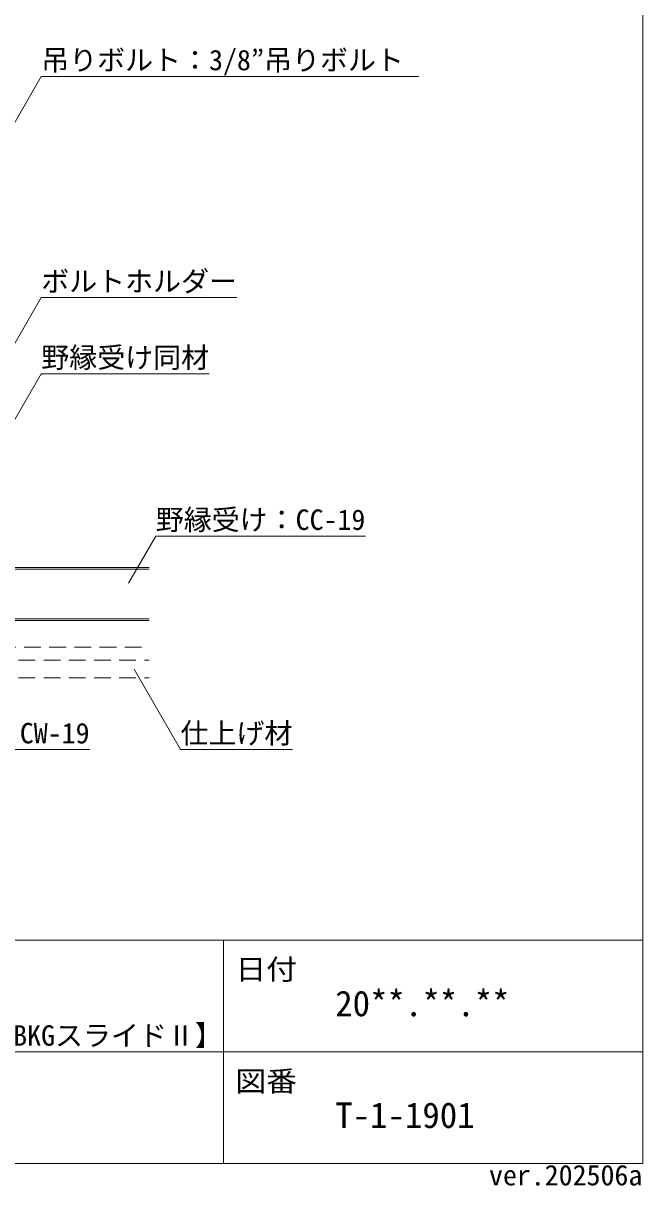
# Model space of a CAD drawing. Units: millimetres on the paper, enlarged 30 times, with parts at other scales. Extents: x -5790 to 5910, y -4184 to 4114.
# Drawn here: x 4580 to 5910, y -4184 to -1687 of the extents above; entities that cross this region are included whole.
import ezdxf
from ezdxf.enums import TextEntityAlignment as Align

# ---------------------------------------------------------------- set-up
doc = ezdxf.new("R2010")
doc.units = ezdxf.units.MM
doc.header["$LTSCALE"] = 30
doc.linetypes.add('DASHED1', pattern=[1.8, 1.2, -0.6])
for name, color, linetype, lineweight in [('2-2_野縁受け', 3, 'Continuous', 18), ('2-6_文字', 7, 'Continuous', 18), ('2-C_パネル', 7, 'DASHED1', 18), ('F-2', 3, 'Continuous', 18), ('F-6_文字', 7, 'Continuous', 18)]:
    doc.layers.add(name, color=color, linetype=linetype, lineweight=lineweight)
doc.styles.add('ＭＳ ゴシック', font='')
doc.styles.get('ＭＳ ゴシック').set_extended_font_data('MS Gothic')

msp = doc.modelspace()

# ---------------------------------------------------------------- linework, layer by layer
at = {"layer": '2-2_野縁受け'}
for p, q in [((4505.58, -2855.54), (4850.58, -2855.54)), ((4850.58, -2859.14), (4505.58, -2859.14)), ((4850.58, -2965.94), (4505.58, -2965.94)), ((4505.58, -2969.54), (4850.58, -2969.54))]:
    msp.add_line(p, q, dxfattribs=at)
at = {"layer": '2-6_文字'}
for p, q in [((4618.94, -1800.83), (4462.16, -2072.39)), ((5428.94, -1800.83), (4618.94, -1800.83)), ((4618.94, -2276.06), (4489.17, -2500.83)), ((4618.94, -2276.06), (5038.94, -2276.06)), ((4618.94, -2439.76), (4548.5, -2561.77)), ((4618.94, -2439.76), (4978.94, -2439.76)), ((4864.78, -2788.22), (4806.34, -2889.45)), ((4864.78, -2788.22), (5314.78, -2788.22)), ((4917.74, -3246.69), (4818.23, -3074.34)), ((4722.89, -3246.69), (4392.89, -3246.69)), ((5157.74, -3246.69), (4917.74, -3246.69))]:
    msp.add_line(p, q, dxfattribs=at)
at = {"layer": '2-C_パネル'}
for p, q in [((3826.1, -3026.54), (4850.58, -3026.54)), ((3760.1, -3055.04), (4850.58, -3055.04)), ((3760.1, -3092.54), (4850.58, -3092.54))]:
    msp.add_line(p, q, dxfattribs=at)
at = {"layer": 'F-2'}
for p, q in [((5909.72, 4113.86), (5909.72, -4136.14)), ((-5790.28, -3656.14), (5909.72, -3656.14)), ((-5790.28, -4136.14), (5909.72, -4136.14))]:
    msp.add_line(p, q, dxfattribs=at)
at = {"layer": 'F-2', "color": 7}
for p, q in [((5009.72, -3656.14), (5009.72, -4136.14)), ((1034.72, -3896.14), (5909.72, -3896.14))]:
    msp.add_line(p, q, dxfattribs=at)

# ---------------------------------------------------------------- texts
at = {"layer": '2-6_文字', "color": 4, "style": 'ＭＳ ゴシック'}
for s, p in [('吊りボルト：3/8”吊りボルト', (4618.94, -1800.83)), ('ボルトホルダー', (4618.94, -2276.06)), ('野縁受け同材', (4618.94, -2439.76)), ('野縁受け：CC-19', (4864.78, -2788.22)), ('野縁：CW-19', (4392.89, -3246.69)), ('仕上げ材', (4917.74, -3246.69))]:
    msp.add_text(s, height=43.99, dxfattribs=at).set_placement(p, align=Align.BOTTOM_LEFT)
at = {"layer": 'F-6_文字', "color": 4, "style": 'ＭＳ ゴシック', "width": 1.1}
for s, p in [('日付', (5035.61, -3754.16)), ('図番', (5035.61, -3994.16))]:
    msp.add_text(s, height=43.99, dxfattribs=at).set_placement(p, align=Align.BOTTOM_LEFT)
at = {"layer": 'F-6_文字', "color": 4, "style": 'ＭＳ ゴシック'}
for s, height, p in [('20**.**.**', 54.99, (5249.72, -3836.14)), ('新耐震FullPower天井 JIS19形仕様標準図【BKGスライドⅡ】', 43.99, (3389.72, -3896.14)), ('T-1-1901', 54.99, (5249.72, -4076.14)), ('ver.202506a', 43.99, (5579.72, -4196.14))]:
    msp.add_text(s, height=height, dxfattribs=at).set_placement(p, align=Align.BOTTOM_LEFT)

doc.saveas('drawing.dxf')
